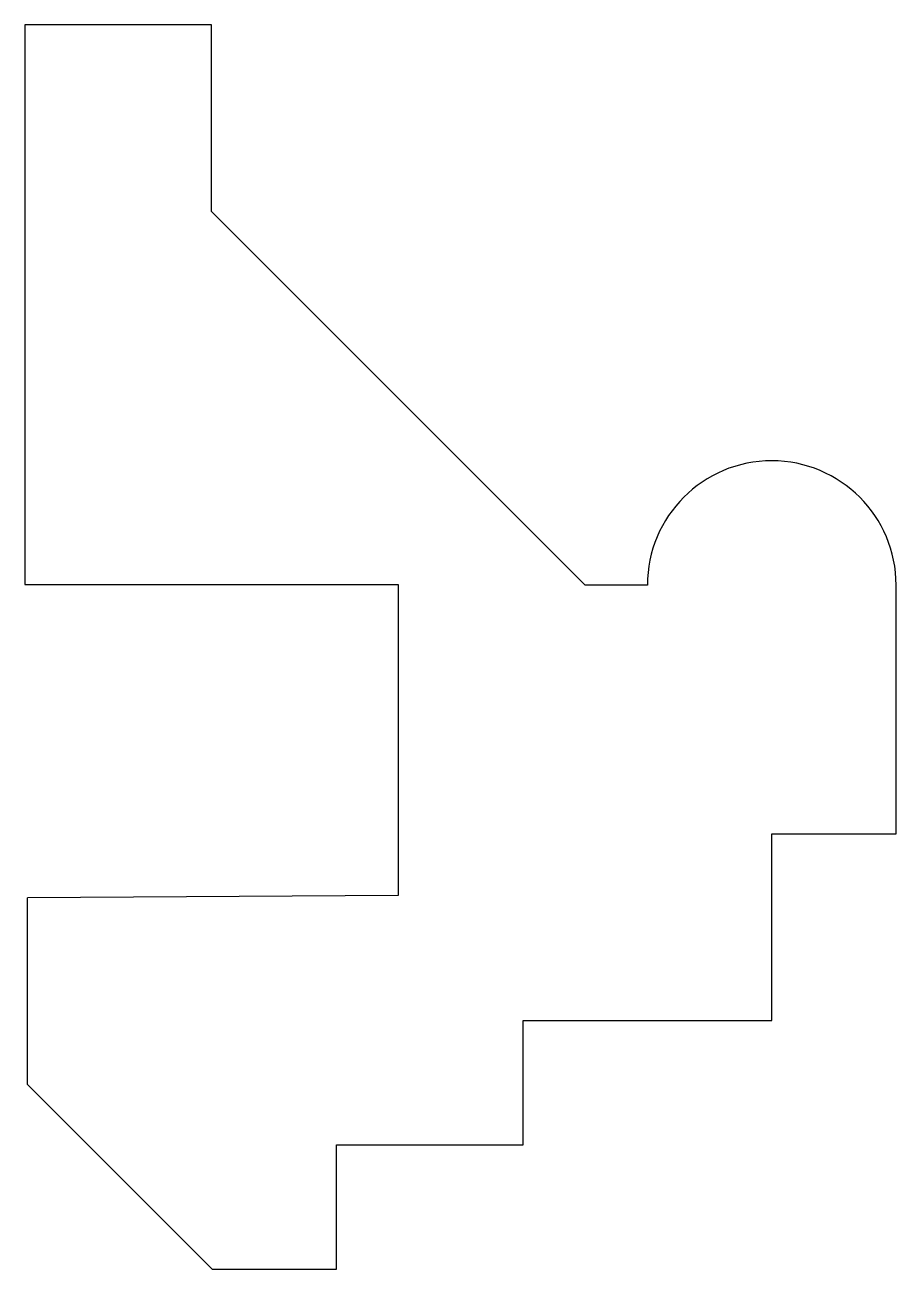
# Model space of a CAD drawing. Header units: inches. Extents: x 30 to 170, y 55 to 255.
import ezdxf

# ---------------------------------------------------------------- set-up
doc = ezdxf.new("R2010")
doc.units = ezdxf.units.IN
doc.header["$MEASUREMENT"] = 0

msp = doc.modelspace()

# ---------------------------------------------------------------- linework, layer by layer
for p, q in [((59.9, 255.1), (29.9, 255.1)), ((29.9, 255.1), (29.9, 165.1)), ((59.9, 225.1), (59.9, 255.1)), ((120, 165), (59.9, 225.1)), ((29.9, 165.1), (89.9, 165.1)), ((89.9, 165.1), (89.9, 115.1)), ((130, 165), (120, 165)), ((170, 125), (170, 165)), ((150, 95), (150, 125)), ((150, 125), (170, 125)), ((89.9, 115.1), (30.3, 114.7)), ((30.3, 84.7), (30.3, 114.7)), ((110, 75), (110, 95)), ((110, 95), (150, 95)), ((60, 55), (30.3, 84.7)), ((80, 55), (80, 75)), ((80, 75), (110, 75)), ((60, 55), (80, 55))]:
    msp.add_line(p, q)
msp.add_arc((150, 165), 20, 0, 180)

doc.saveas('drawing.dxf')
